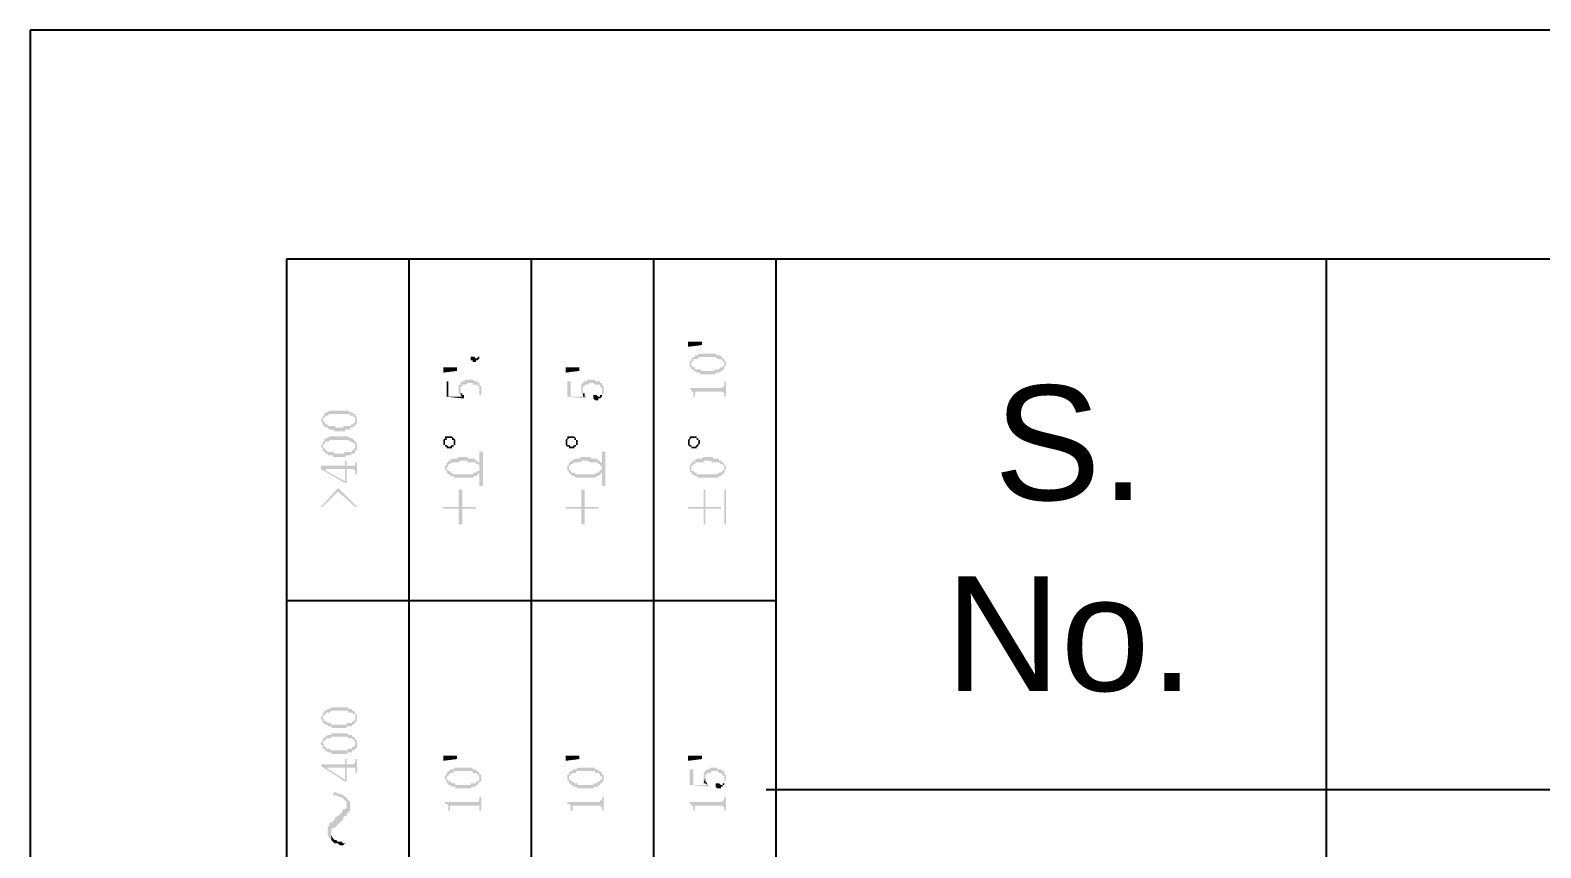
# Model space of a CAD drawing. Header units: millimetres. Extents: x 7018 to 13530, y 4187 to 5692.
# Drawn here: x 7965.94 to 8005.49, y 5227.46 to 5248.87 of the extents above; entities that cross this region are included whole.
import ezdxf

# ---------------------------------------------------------------- set-up
doc = ezdxf.new("R2010")
doc.units = ezdxf.units.MM
doc.styles.get("Standard").update_dxf_attribs({"font": 'arial.ttf'})

msp = doc.modelspace()

# ---------------------------------------------------------------- hatches: boundary and pattern name
at = {"transparency": 33554559}
for points in [[(7983.166, 5240.716), (7983.527, 5240.716), (7983.527, 5240.626), (7983.166, 5240.581)], [(7977.479, 5240.275), (7977.479, 5240.23), (7977.525, 5240.23), (7977.525, 5240.185), (7977.615, 5240.185), (7977.615, 5240.23), (7977.66, 5240.23), (7977.705, 5240.275), (7977.705, 5240.456), (7977.705, 5240.365), (7977.705, 5240.32), (7977.66, 5240.32), (7977.66, 5240.275), (7977.615, 5240.275), (7977.57, 5240.32), (7977.479, 5240.32)], [(7983.211, 5240.129), (7983.211, 5240.084), (7983.211, 5240.039), (7983.256, 5240.039), (7983.256, 5239.994), (7983.256, 5240.129), (7983.256, 5240.174), (7983.256, 5240.174), (7983.302, 5240.219), (7983.302, 5240.265), (7983.437, 5240.265), (7983.437, 5240.31), (7983.888, 5240.31), (7983.933, 5240.265), (7984.024, 5240.265), (7984.069, 5240.219), (7984.069, 5240.219), (7984.114, 5240.174), (7984.114, 5240.129), (7984.114, 5240.265), (7984.069, 5240.265), (7984.069, 5240.31), (7984.024, 5240.31), (7984.024, 5240.355), (7983.933, 5240.355), (7983.888, 5240.4), (7983.437, 5240.4), (7983.437, 5240.355), (7983.347, 5240.355), (7983.347, 5240.31), (7983.302, 5240.31), (7983.256, 5240.265), (7983.256, 5240.219), (7983.211, 5240.219), (7983.211, 5240.174), (7983.211, 5240.174)], [(7976.757, 5240.039), (7977.118, 5240.039), (7977.118, 5239.949), (7976.757, 5239.904)], [(7979.962, 5240.039), (7980.323, 5240.039), (7980.323, 5239.949), (7979.962, 5239.904)], [(7983.256, 5239.994), (7983.302, 5239.994), (7983.302, 5239.949), (7983.347, 5239.949), (7983.392, 5239.904), (7983.482, 5239.904), (7983.482, 5239.858), (7983.888, 5239.858), (7983.888, 5239.904), (7983.978, 5239.904), (7984.024, 5239.949), (7984.069, 5239.949), (7984.069, 5239.994), (7984.114, 5239.994), (7984.114, 5240.039), (7984.114, 5240.084), (7984.159, 5240.084), (7984.159, 5240.129), (7984.159, 5240.174), (7984.159, 5240.174), (7984.114, 5240.219), (7984.114, 5240.265), (7984.114, 5240.129), (7984.114, 5240.084), (7984.069, 5240.084), (7984.069, 5240.039), (7984.024, 5240.039), (7983.978, 5239.994), (7983.888, 5239.994), (7983.843, 5239.949), (7983.527, 5239.949), (7983.482, 5239.994), (7983.347, 5239.994), (7983.347, 5240.039), (7983.302, 5240.039), (7983.256, 5240.084), (7983.256, 5240.129), (7983.256, 5240.129)], [(7976.848, 5239.678), (7976.848, 5239.272), (7977.299, 5239.227), (7977.299, 5239.272), (7977.299, 5239.317), (7977.254, 5239.272), (7976.893, 5239.272), (7976.893, 5239.678)], [(7977.164, 5239.497), (7977.164, 5239.407), (7977.164, 5239.362), (7977.164, 5239.362), (7977.209, 5239.317), (7977.209, 5239.452), (7977.209, 5239.542), (7977.254, 5239.542), (7977.254, 5239.588), (7977.344, 5239.588), (7977.389, 5239.633), (7977.525, 5239.633), (7977.525, 5239.588), (7977.66, 5239.588), (7977.66, 5239.542), (7977.705, 5239.542), (7977.705, 5239.497), (7977.705, 5239.452), (7977.705, 5239.317), (7977.75, 5239.317), (7977.75, 5239.362), (7977.75, 5239.452), (7977.75, 5239.497), (7977.75, 5239.542), (7977.705, 5239.588), (7977.705, 5239.633), (7977.66, 5239.633), (7977.66, 5239.678), (7977.57, 5239.678), (7977.525, 5239.723), (7977.344, 5239.723), (7977.299, 5239.678), (7977.254, 5239.678), (7977.209, 5239.633), (7977.209, 5239.588), (7977.164, 5239.588), (7977.164, 5239.542)], [(7980.007, 5239.678), (7980.007, 5239.272), (7980.503, 5239.227), (7980.503, 5239.272), (7980.503, 5239.272), (7980.458, 5239.317), (7980.458, 5239.272), (7980.097, 5239.272), (7980.097, 5239.678)], [(7980.368, 5239.497), (7980.368, 5239.407), (7980.368, 5239.362), (7980.368, 5239.362), (7980.413, 5239.317), (7980.413, 5239.452), (7980.413, 5239.542), (7980.458, 5239.542), (7980.458, 5239.588), (7980.548, 5239.588), (7980.594, 5239.633), (7980.684, 5239.633), (7980.729, 5239.588), (7980.864, 5239.588), (7980.864, 5239.542), (7980.864, 5239.542), (7980.909, 5239.497), (7980.909, 5239.452), (7980.909, 5239.317), (7980.909, 5239.317), (7980.955, 5239.362), (7980.955, 5239.452), (7980.955, 5239.497), (7980.955, 5239.542), (7980.909, 5239.588), (7980.909, 5239.633), (7980.864, 5239.633), (7980.864, 5239.678), (7980.729, 5239.678), (7980.729, 5239.723), (7980.548, 5239.723), (7980.503, 5239.678), (7980.458, 5239.678), (7980.413, 5239.633), (7980.413, 5239.633), (7980.368, 5239.588), (7980.368, 5239.542)], [(7983.211, 5239.497), (7983.211, 5239.497), (7983.256, 5239.452), (7983.256, 5239.407), (7983.302, 5239.407), (7983.302, 5239.362), (7983.302, 5239.272), (7983.347, 5239.272), (7983.347, 5239.362), (7983.347, 5239.407), (7984.069, 5239.407), (7984.114, 5239.362), (7984.114, 5239.272), (7984.159, 5239.272), (7984.159, 5239.678), (7984.114, 5239.678), (7984.114, 5239.588), (7984.114, 5239.542), (7984.069, 5239.542), (7984.069, 5239.497), (7984.024, 5239.497)], [(7977.209, 5239.317), (7977.209, 5239.317), (7977.254, 5239.272), (7977.254, 5239.272), (7977.299, 5239.317), (7977.254, 5239.317), (7977.254, 5239.362), (7977.209, 5239.362), (7977.209, 5239.407), (7977.209, 5239.452)], [(7980.413, 5239.317), (7980.413, 5239.272), (7980.458, 5239.272), (7980.458, 5239.317), (7980.458, 5239.362), (7980.413, 5239.362), (7980.413, 5239.407), (7980.413, 5239.452)], [(7980.684, 5239.272), (7980.684, 5239.227), (7980.684, 5239.227), (7980.729, 5239.181), (7980.819, 5239.181), (7980.819, 5239.227), (7980.864, 5239.227), (7980.909, 5239.272), (7980.909, 5239.452), (7980.909, 5239.362), (7980.909, 5239.317), (7980.864, 5239.317), (7980.864, 5239.272), (7980.819, 5239.272), (7980.774, 5239.317), (7980.684, 5239.317)], [(7973.553, 5238.64), (7973.553, 5238.64), (7973.598, 5238.595), (7973.598, 5238.55), (7973.598, 5238.685), (7973.598, 5238.685), (7973.643, 5238.73), (7973.643, 5238.73), (7973.688, 5238.775), (7973.733, 5238.775), (7973.779, 5238.82), (7974.32, 5238.82), (7974.32, 5238.775), (7974.41, 5238.775), (7974.41, 5238.73), (7974.456, 5238.73), (7974.456, 5238.685), (7974.456, 5238.64), (7974.456, 5238.82), (7974.41, 5238.82), (7974.365, 5238.866), (7974.32, 5238.866), (7974.275, 5238.911), (7973.779, 5238.911), (7973.733, 5238.866), (7973.688, 5238.866), (7973.643, 5238.82), (7973.643, 5238.775), (7973.598, 5238.775), (7973.598, 5238.73), (7973.598, 5238.73), (7973.553, 5238.685)], [(7973.598, 5238.55), (7973.643, 5238.504), (7973.643, 5238.504), (7973.688, 5238.459), (7973.733, 5238.459), (7973.779, 5238.414), (7973.869, 5238.414), (7973.914, 5238.369), (7974.185, 5238.369), (7974.185, 5238.414), (7974.32, 5238.414), (7974.32, 5238.459), (7974.365, 5238.459), (7974.41, 5238.504), (7974.456, 5238.504), (7974.456, 5238.55), (7974.501, 5238.55), (7974.501, 5238.595), (7974.501, 5238.64), (7974.501, 5238.685), (7974.501, 5238.73), (7974.501, 5238.73), (7974.456, 5238.775), (7974.456, 5238.64), (7974.456, 5238.595), (7974.41, 5238.595), (7974.41, 5238.55), (7974.365, 5238.55), (7974.32, 5238.504), (7974.14, 5238.504), (7974.14, 5238.459), (7973.959, 5238.459), (7973.914, 5238.504), (7973.733, 5238.504), (7973.733, 5238.55), (7973.688, 5238.55), (7973.643, 5238.595), (7973.643, 5238.64), (7973.598, 5238.64)], [(7973.553, 5237.963), (7973.553, 5237.963), (7973.598, 5237.918), (7973.598, 5237.873), (7973.598, 5237.963), (7973.598, 5238.008), (7973.643, 5238.008), (7973.643, 5238.053), (7973.643, 5238.053), (7973.688, 5238.098), (7973.779, 5238.098), (7973.779, 5238.143), (7974.275, 5238.143), (7974.32, 5238.098), (7974.365, 5238.098), (7974.41, 5238.053), (7974.456, 5238.053), (7974.456, 5238.008), (7974.456, 5237.963), (7974.456, 5238.098), (7974.456, 5238.098), (7974.41, 5238.143), (7974.41, 5238.143), (7974.365, 5238.189), (7974.32, 5238.189), (7974.275, 5238.234), (7973.779, 5238.234), (7973.733, 5238.189), (7973.688, 5238.189), (7973.643, 5238.143), (7973.643, 5238.098), (7973.598, 5238.098), (7973.598, 5238.053), (7973.598, 5238.008), (7973.553, 5238.008)], [(7973.598, 5237.873), (7973.643, 5237.827), (7973.643, 5237.827), (7973.688, 5237.782), (7973.733, 5237.782), (7973.733, 5237.737), (7973.869, 5237.737), (7973.869, 5237.692), (7974.185, 5237.692), (7974.23, 5237.737), (7974.32, 5237.737), (7974.365, 5237.782), (7974.41, 5237.782), (7974.456, 5237.827), (7974.456, 5237.873), (7974.501, 5237.873), (7974.501, 5237.918), (7974.501, 5237.963), (7974.501, 5238.008), (7974.501, 5238.053), (7974.501, 5238.053), (7974.456, 5238.098), (7974.456, 5237.963), (7974.456, 5237.918), (7974.41, 5237.918), (7974.41, 5237.873), (7974.365, 5237.873), (7974.365, 5237.827), (7974.185, 5237.827), (7974.14, 5237.782), (7973.914, 5237.782), (7973.869, 5237.827), (7973.733, 5237.827), (7973.688, 5237.873), (7973.688, 5237.873), (7973.643, 5237.918), (7973.643, 5237.918), (7973.598, 5237.963), (7973.598, 5237.963)], [(7976.757, 5238.098), (7976.757, 5238.053), (7976.757, 5238.008), (7976.802, 5238.008), (7976.802, 5237.963), (7976.802, 5238.098), (7976.802, 5238.143), (7976.848, 5238.143), (7976.848, 5238.189), (7976.983, 5238.189), (7976.983, 5238.143), (7977.028, 5238.143), (7977.028, 5237.963), (7977.028, 5238.008), (7977.073, 5238.008), (7977.073, 5238.053), (7977.073, 5238.098), (7977.073, 5238.143), (7977.073, 5238.143), (7977.028, 5238.189), (7977.028, 5238.189), (7976.983, 5238.234), (7976.802, 5238.234), (7976.802, 5238.189), (7976.802, 5238.189), (7976.757, 5238.143), (7976.757, 5238.143)], [(7976.802, 5237.963), (7976.848, 5237.963), (7976.848, 5237.918), (7976.983, 5237.918), (7976.983, 5237.963), (7977.028, 5237.963), (7977.028, 5238.098), (7977.028, 5238.053), (7977.028, 5238.008), (7976.983, 5238.008), (7976.938, 5237.963), (7976.893, 5237.963), (7976.848, 5238.008), (7976.802, 5238.008), (7976.802, 5238.098), (7976.802, 5238.098)], [(7979.962, 5238.098), (7979.962, 5238.053), (7979.962, 5238.008), (7979.962, 5238.008), (7980.007, 5237.963), (7980.007, 5238.098), (7980.007, 5238.143), (7980.007, 5238.143), (7980.052, 5238.189), (7980.187, 5238.189), (7980.187, 5238.143), (7980.233, 5238.143), (7980.233, 5237.963), (7980.233, 5238.008), (7980.278, 5238.008), (7980.278, 5238.053), (7980.278, 5238.098), (7980.278, 5238.143), (7980.233, 5238.143), (7980.233, 5238.189), (7980.233, 5238.189), (7980.187, 5238.234), (7980.007, 5238.234), (7980.007, 5238.189), (7980.007, 5238.189), (7979.962, 5238.143), (7979.962, 5238.143)], [(7980.007, 5237.963), (7980.052, 5237.963), (7980.052, 5237.918), (7980.187, 5237.918), (7980.187, 5237.963), (7980.233, 5237.963), (7980.233, 5238.098), (7980.233, 5238.053), (7980.233, 5238.008), (7980.187, 5238.008), (7980.142, 5237.963), (7980.097, 5237.963), (7980.052, 5238.008), (7980.007, 5238.008), (7980.007, 5238.098), (7980.007, 5238.098)], [(7983.166, 5238.098), (7983.166, 5238.053), (7983.166, 5238.008), (7983.166, 5238.008), (7983.211, 5237.963), (7983.211, 5238.098), (7983.211, 5238.143), (7983.211, 5238.143), (7983.256, 5238.189), (7983.392, 5238.189), (7983.392, 5238.143), (7983.437, 5238.143), (7983.437, 5237.963), (7983.437, 5238.008), (7983.437, 5238.008), (7983.482, 5238.053), (7983.482, 5238.098), (7983.482, 5238.143), (7983.437, 5238.143), (7983.437, 5238.189), (7983.392, 5238.189), (7983.392, 5238.234), (7983.211, 5238.234), (7983.211, 5238.189), (7983.211, 5238.189), (7983.166, 5238.143), (7983.166, 5238.143)], [(7983.211, 5237.963), (7983.256, 5237.963), (7983.256, 5237.918), (7983.392, 5237.918), (7983.392, 5237.963), (7983.437, 5237.963), (7983.437, 5238.098), (7983.437, 5238.053), (7983.437, 5238.053), (7983.392, 5238.008), (7983.392, 5238.008), (7983.347, 5237.963), (7983.256, 5237.963), (7983.256, 5238.008), (7983.211, 5238.008), (7983.211, 5238.098), (7983.211, 5238.098)], [(7973.553, 5237.466), (7973.553, 5237.376), (7974.185, 5237.015), (7974.23, 5237.015), (7974.23, 5237.376), (7974.41, 5237.376), (7974.456, 5237.331), (7974.456, 5237.241), (7974.501, 5237.241), (7974.501, 5237.557), (7974.456, 5237.557), (7974.456, 5237.512), (7974.456, 5237.466), (7974.23, 5237.466), (7974.23, 5237.602), (7974.185, 5237.602), (7974.185, 5237.06), (7973.688, 5237.331), (7973.688, 5237.376)], [(7976.802, 5237.421), (7976.802, 5237.376), (7976.802, 5237.376), (7976.848, 5237.331), (7976.848, 5237.286), (7976.848, 5237.421), (7976.848, 5237.421), (7976.893, 5237.466), (7976.893, 5237.512), (7976.938, 5237.512), (7976.983, 5237.557), (7977.164, 5237.557), (7977.209, 5237.602), (7977.389, 5237.602), (7977.389, 5237.557), (7977.615, 5237.557), (7977.615, 5237.512), (7977.66, 5237.512), (7977.705, 5237.466), (7977.705, 5237.421), (7977.705, 5237.557), (7977.66, 5237.557), (7977.66, 5237.602), (7977.615, 5237.602), (7977.57, 5237.647), (7977.434, 5237.647), (7977.389, 5237.692), (7977.164, 5237.692), (7977.118, 5237.647), (7976.983, 5237.647), (7976.938, 5237.602), (7976.893, 5237.602), (7976.893, 5237.557), (7976.848, 5237.557), (7976.848, 5237.512), (7976.848, 5237.466), (7976.802, 5237.466)], [(7977.795, 5236.935), (7977.795, 5237.838), (7977.705, 5237.838), (7977.705, 5236.935)], [(7980.007, 5237.421), (7980.007, 5237.376), (7980.007, 5237.331), (7980.052, 5237.331), (7980.052, 5237.286), (7980.052, 5237.421), (7980.052, 5237.466), (7980.097, 5237.466), (7980.097, 5237.512), (7980.142, 5237.512), (7980.187, 5237.557), (7980.368, 5237.557), (7980.368, 5237.602), (7980.548, 5237.602), (7980.594, 5237.557), (7980.774, 5237.557), (7980.819, 5237.512), (7980.864, 5237.512), (7980.864, 5237.466), (7980.909, 5237.466), (7980.909, 5237.421), (7980.909, 5237.557), (7980.864, 5237.557), (7980.864, 5237.602), (7980.819, 5237.602), (7980.774, 5237.647), (7980.639, 5237.647), (7980.594, 5237.692), (7980.368, 5237.692), (7980.323, 5237.647), (7980.187, 5237.647), (7980.142, 5237.602), (7980.097, 5237.602), (7980.097, 5237.557), (7980.052, 5237.557), (7980.052, 5237.512), (7980.052, 5237.512), (7980.007, 5237.466)], [(7981, 5236.935), (7981, 5237.838), (7980.909, 5237.838), (7980.909, 5236.935)], [(7983.211, 5237.421), (7983.211, 5237.376), (7983.211, 5237.331), (7983.211, 5237.331), (7983.256, 5237.286), (7983.256, 5237.421), (7983.256, 5237.466), (7983.302, 5237.466), (7983.302, 5237.512), (7983.347, 5237.512), (7983.347, 5237.557), (7983.572, 5237.557), (7983.572, 5237.602), (7983.753, 5237.602), (7983.798, 5237.557), (7983.978, 5237.557), (7984.024, 5237.512), (7984.069, 5237.512), (7984.069, 5237.466), (7984.114, 5237.466), (7984.114, 5237.421), (7984.114, 5237.512), (7984.069, 5237.557), (7984.069, 5237.557), (7984.024, 5237.602), (7983.978, 5237.602), (7983.978, 5237.647), (7983.843, 5237.647), (7983.798, 5237.692), (7983.572, 5237.692), (7983.527, 5237.647), (7983.392, 5237.647), (7983.347, 5237.602), (7983.302, 5237.602), (7983.302, 5237.557), (7983.256, 5237.557), (7983.256, 5237.512), (7983.256, 5237.512), (7983.211, 5237.466)], [(7973.553, 5237.466), (7973.688, 5237.376), (7974.185, 5237.376), (7974.185, 5237.06), (7974.185, 5237.466)], [(7976.848, 5237.286), (7976.893, 5237.241), (7976.938, 5237.241), (7976.938, 5237.196), (7977.028, 5237.196), (7977.028, 5237.15), (7977.525, 5237.15), (7977.57, 5237.196), (7977.615, 5237.196), (7977.66, 5237.241), (7977.66, 5237.241), (7977.705, 5237.286), (7977.705, 5237.331), (7977.75, 5237.331), (7977.75, 5237.376), (7977.75, 5237.421), (7977.75, 5237.466), (7977.75, 5237.466), (7977.705, 5237.512), (7977.705, 5237.376), (7977.705, 5237.331), (7977.66, 5237.331), (7977.615, 5237.286), (7977.57, 5237.286), (7977.525, 5237.241), (7977.028, 5237.241), (7976.983, 5237.286), (7976.938, 5237.286), (7976.938, 5237.331), (7976.893, 5237.331), (7976.848, 5237.376), (7976.848, 5237.421)], [(7980.052, 5237.286), (7980.097, 5237.241), (7980.097, 5237.241), (7980.142, 5237.196), (7980.187, 5237.196), (7980.233, 5237.15), (7980.729, 5237.15), (7980.774, 5237.196), (7980.819, 5237.196), (7980.864, 5237.241), (7980.864, 5237.241), (7980.909, 5237.286), (7980.909, 5237.331), (7980.955, 5237.331), (7980.955, 5237.376), (7980.955, 5237.421), (7980.955, 5237.466), (7980.955, 5237.466), (7980.909, 5237.512), (7980.909, 5237.376), (7980.909, 5237.376), (7980.864, 5237.331), (7980.864, 5237.331), (7980.819, 5237.286), (7980.774, 5237.286), (7980.729, 5237.241), (7980.233, 5237.241), (7980.187, 5237.286), (7980.142, 5237.286), (7980.097, 5237.331), (7980.097, 5237.331), (7980.052, 5237.376), (7980.052, 5237.421)], [(7983.256, 5237.286), (7983.256, 5237.241), (7983.302, 5237.241), (7983.347, 5237.196), (7983.392, 5237.196), (7983.437, 5237.15), (7983.933, 5237.15), (7983.978, 5237.196), (7984.024, 5237.196), (7984.069, 5237.241), (7984.069, 5237.241), (7984.114, 5237.286), (7984.114, 5237.331), (7984.114, 5237.331), (7984.159, 5237.376), (7984.159, 5237.421), (7984.159, 5237.466), (7984.114, 5237.466), (7984.114, 5237.512), (7984.114, 5237.376), (7984.114, 5237.376), (7984.069, 5237.331), (7984.069, 5237.331), (7984.024, 5237.286), (7983.978, 5237.286), (7983.933, 5237.241), (7983.392, 5237.241), (7983.392, 5237.286), (7983.347, 5237.286), (7983.302, 5237.331), (7983.256, 5237.331), (7983.256, 5237.376), (7983.256, 5237.421)], [(7973.553, 5236.383), (7973.598, 5236.383), (7974.004, 5236.789), (7974.456, 5236.383), (7974.501, 5236.383), (7974.004, 5236.88)], [(7976.757, 5236.383), (7976.757, 5236.338), (7977.164, 5236.338), (7977.164, 5235.932), (7977.254, 5235.932), (7977.254, 5236.338), (7977.615, 5236.338), (7977.615, 5236.383), (7977.254, 5236.383), (7977.254, 5236.835), (7977.164, 5236.835), (7977.164, 5236.383)], [(7979.962, 5236.383), (7979.962, 5236.338), (7980.368, 5236.338), (7980.368, 5235.932), (7980.458, 5235.932), (7980.458, 5236.338), (7980.819, 5236.338), (7980.819, 5236.383), (7980.458, 5236.383), (7980.458, 5236.835), (7980.368, 5236.835), (7980.368, 5236.383)], [(7983.166, 5236.383), (7983.166, 5236.338), (7983.572, 5236.338), (7983.572, 5235.932), (7983.617, 5235.932), (7983.617, 5236.338), (7984.024, 5236.338), (7984.024, 5236.383), (7983.617, 5236.383), (7983.617, 5236.835), (7983.572, 5236.835), (7983.572, 5236.383)], [(7984.159, 5235.932), (7984.159, 5236.835), (7984.114, 5236.835), (7984.114, 5235.932)], [(7973.553, 5230.866), (7973.553, 5230.821), (7973.598, 5230.821), (7973.598, 5230.775), (7973.598, 5230.73), (7973.598, 5230.866), (7973.598, 5230.911), (7973.643, 5230.911), (7973.643, 5230.956), (7973.688, 5230.956), (7973.688, 5231.001), (7973.779, 5231.001), (7973.824, 5231.046), (7974.275, 5231.046), (7974.275, 5231.001), (7974.365, 5231.001), (7974.41, 5230.956), (7974.456, 5230.956), (7974.456, 5230.911), (7974.456, 5230.866), (7974.456, 5231.001), (7974.456, 5231.001), (7974.41, 5231.046), (7974.365, 5231.046), (7974.365, 5231.091), (7974.275, 5231.091), (7974.275, 5231.137), (7973.824, 5231.137), (7973.779, 5231.091), (7973.733, 5231.091), (7973.688, 5231.046), (7973.643, 5231.046), (7973.643, 5231.001), (7973.598, 5231.001), (7973.598, 5230.956), (7973.598, 5230.911), (7973.553, 5230.911)], [(7973.598, 5230.73), (7973.643, 5230.73), (7973.643, 5230.685), (7973.733, 5230.685), (7973.733, 5230.64), (7973.824, 5230.64), (7973.824, 5230.595), (7974.23, 5230.595), (7974.23, 5230.64), (7974.365, 5230.64), (7974.365, 5230.685), (7974.41, 5230.685), (7974.456, 5230.73), (7974.456, 5230.775), (7974.501, 5230.775), (7974.501, 5230.821), (7974.501, 5230.866), (7974.501, 5230.911), (7974.501, 5230.956), (7974.456, 5230.956), (7974.456, 5231.001), (7974.456, 5230.866), (7974.456, 5230.821), (7974.456, 5230.821), (7974.41, 5230.775), (7974.365, 5230.775), (7974.365, 5230.73), (7974.23, 5230.73), (7974.23, 5230.685), (7973.824, 5230.685), (7973.824, 5230.73), (7973.733, 5230.73), (7973.688, 5230.775), (7973.643, 5230.775), (7973.643, 5230.821), (7973.643, 5230.821), (7973.598, 5230.866), (7973.598, 5230.866)], [(7973.553, 5230.189), (7973.553, 5230.144), (7973.598, 5230.144), (7973.598, 5230.098), (7973.598, 5230.053), (7973.598, 5230.189), (7973.598, 5230.234), (7973.643, 5230.234), (7973.643, 5230.279), (7973.688, 5230.279), (7973.688, 5230.324), (7973.824, 5230.324), (7973.824, 5230.369), (7974.23, 5230.369), (7974.275, 5230.324), (7974.365, 5230.324), (7974.41, 5230.279), (7974.41, 5230.279), (7974.456, 5230.234), (7974.456, 5230.189), (7974.456, 5230.324), (7974.456, 5230.324), (7974.41, 5230.369), (7974.365, 5230.369), (7974.365, 5230.414), (7974.275, 5230.414), (7974.23, 5230.46), (7973.824, 5230.46), (7973.824, 5230.414), (7973.733, 5230.414), (7973.688, 5230.369), (7973.643, 5230.369), (7973.643, 5230.324), (7973.598, 5230.324), (7973.598, 5230.279), (7973.598, 5230.234), (7973.553, 5230.234)], [(7973.598, 5230.053), (7973.643, 5230.053), (7973.643, 5230.008), (7973.688, 5230.008), (7973.733, 5229.963), (7973.824, 5229.963), (7973.824, 5229.918), (7974.23, 5229.918), (7974.275, 5229.963), (7974.365, 5229.963), (7974.365, 5230.008), (7974.41, 5230.008), (7974.456, 5230.053), (7974.456, 5230.053), (7974.501, 5230.098), (7974.501, 5230.144), (7974.501, 5230.189), (7974.501, 5230.234), (7974.501, 5230.279), (7974.456, 5230.279), (7974.456, 5230.324), (7974.456, 5230.189), (7974.456, 5230.144), (7974.456, 5230.144), (7974.41, 5230.098), (7974.365, 5230.098), (7974.365, 5230.053), (7974.275, 5230.053), (7974.23, 5230.008), (7973.824, 5230.008), (7973.779, 5230.053), (7973.688, 5230.053), (7973.688, 5230.098), (7973.643, 5230.098), (7973.643, 5230.144), (7973.643, 5230.144), (7973.598, 5230.189), (7973.598, 5230.189)], [(7973.553, 5229.647), (7973.553, 5229.602), (7974.185, 5229.196), (7974.23, 5229.196), (7974.23, 5229.557), (7974.456, 5229.557), (7974.456, 5229.512), (7974.456, 5229.421), (7974.501, 5229.421), (7974.501, 5229.783), (7974.456, 5229.783), (7974.456, 5229.737), (7974.456, 5229.692), (7974.456, 5229.692), (7974.41, 5229.647), (7974.23, 5229.647), (7974.23, 5229.783), (7974.185, 5229.783), (7974.185, 5229.241), (7973.688, 5229.557), (7973.688, 5229.557)], [(7973.553, 5229.647), (7973.688, 5229.557), (7974.185, 5229.557), (7974.185, 5229.241), (7974.185, 5229.647)], [(7976.757, 5229.873), (7977.118, 5229.873), (7977.118, 5229.783), (7976.757, 5229.737)], [(7979.962, 5229.873), (7980.323, 5229.873), (7980.323, 5229.783), (7979.962, 5229.737)], [(7983.166, 5229.873), (7983.527, 5229.873), (7983.527, 5229.783), (7983.166, 5229.737)], [(7976.802, 5229.286), (7976.802, 5229.241), (7976.848, 5229.241), (7976.848, 5229.196), (7976.848, 5229.151), (7976.848, 5229.286), (7976.848, 5229.331), (7976.893, 5229.331), (7976.893, 5229.376), (7976.938, 5229.376), (7976.938, 5229.421), (7977.028, 5229.421), (7977.028, 5229.467), (7977.525, 5229.467), (7977.525, 5229.421), (7977.615, 5229.421), (7977.66, 5229.376), (7977.66, 5229.376), (7977.705, 5229.331), (7977.705, 5229.286), (7977.705, 5229.421), (7977.705, 5229.421), (7977.66, 5229.467), (7977.615, 5229.467), (7977.615, 5229.512), (7977.525, 5229.512), (7977.525, 5229.557), (7977.073, 5229.557), (7977.028, 5229.512), (7976.938, 5229.512), (7976.938, 5229.467), (7976.893, 5229.467), (7976.848, 5229.421), (7976.848, 5229.376), (7976.848, 5229.376), (7976.802, 5229.331), (7976.802, 5229.331)], [(7976.848, 5229.151), (7976.893, 5229.151), (7976.893, 5229.106), (7976.938, 5229.106), (7976.983, 5229.06), (7977.073, 5229.06), (7977.073, 5229.015), (7977.479, 5229.015), (7977.525, 5229.06), (7977.615, 5229.06), (7977.615, 5229.106), (7977.66, 5229.106), (7977.66, 5229.151), (7977.705, 5229.151), (7977.705, 5229.196), (7977.75, 5229.196), (7977.75, 5229.286), (7977.75, 5229.331), (7977.75, 5229.376), (7977.705, 5229.376), (7977.705, 5229.421), (7977.705, 5229.286), (7977.705, 5229.241), (7977.705, 5229.241), (7977.66, 5229.196), (7977.615, 5229.196), (7977.615, 5229.151), (7977.479, 5229.151), (7977.479, 5229.106), (7977.073, 5229.106), (7977.073, 5229.151), (7976.983, 5229.151), (7976.938, 5229.196), (7976.893, 5229.196), (7976.893, 5229.241), (7976.848, 5229.241), (7976.848, 5229.286), (7976.848, 5229.286)], [(7980.007, 5229.286), (7980.007, 5229.241), (7980.007, 5229.241), (7980.052, 5229.196), (7980.052, 5229.151), (7980.052, 5229.286), (7980.052, 5229.331), (7980.052, 5229.331), (7980.097, 5229.376), (7980.097, 5229.376), (7980.142, 5229.421), (7980.233, 5229.421), (7980.233, 5229.467), (7980.729, 5229.467), (7980.729, 5229.421), (7980.819, 5229.421), (7980.864, 5229.376), (7980.864, 5229.331), (7980.909, 5229.331), (7980.909, 5229.286), (7980.909, 5229.421), (7980.909, 5229.421), (7980.864, 5229.467), (7980.819, 5229.467), (7980.819, 5229.512), (7980.729, 5229.512), (7980.729, 5229.557), (7980.278, 5229.557), (7980.233, 5229.512), (7980.142, 5229.512), (7980.142, 5229.467), (7980.097, 5229.467), (7980.052, 5229.421), (7980.052, 5229.376), (7980.007, 5229.376), (7980.007, 5229.331), (7980.007, 5229.331)], [(7980.052, 5229.151), (7980.097, 5229.151), (7980.097, 5229.106), (7980.142, 5229.106), (7980.142, 5229.06), (7980.233, 5229.06), (7980.278, 5229.015), (7980.684, 5229.015), (7980.729, 5229.06), (7980.819, 5229.06), (7980.819, 5229.106), (7980.864, 5229.106), (7980.864, 5229.151), (7980.909, 5229.151), (7980.909, 5229.196), (7980.955, 5229.196), (7980.955, 5229.286), (7980.955, 5229.331), (7980.955, 5229.376), (7980.909, 5229.376), (7980.909, 5229.421), (7980.909, 5229.286), (7980.909, 5229.241), (7980.864, 5229.241), (7980.864, 5229.196), (7980.819, 5229.196), (7980.774, 5229.151), (7980.684, 5229.151), (7980.684, 5229.106), (7980.278, 5229.106), (7980.278, 5229.151), (7980.187, 5229.151), (7980.142, 5229.196), (7980.097, 5229.196), (7980.097, 5229.241), (7980.052, 5229.241), (7980.052, 5229.286), (7980.052, 5229.286)], [(7983.211, 5229.512), (7983.211, 5229.106), (7983.708, 5229.06), (7983.708, 5229.106), (7983.708, 5229.106), (7983.663, 5229.151), (7983.663, 5229.106), (7983.302, 5229.106), (7983.302, 5229.512)], [(7983.572, 5229.331), (7983.572, 5229.286), (7983.572, 5229.196), (7983.572, 5229.151), (7983.617, 5229.286), (7983.617, 5229.376), (7983.663, 5229.376), (7983.663, 5229.421), (7983.753, 5229.421), (7983.798, 5229.467), (7983.933, 5229.467), (7983.978, 5229.421), (7984.024, 5229.421), (7984.069, 5229.376), (7984.069, 5229.376), (7984.114, 5229.331), (7984.114, 5229.286), (7984.114, 5229.151), (7984.114, 5229.196), (7984.159, 5229.241), (7984.159, 5229.286), (7984.159, 5229.376), (7984.114, 5229.376), (7984.114, 5229.421), (7984.114, 5229.467), (7984.069, 5229.467), (7984.024, 5229.512), (7983.933, 5229.512), (7983.933, 5229.557), (7983.753, 5229.557), (7983.708, 5229.512), (7983.663, 5229.512), (7983.617, 5229.467), (7983.617, 5229.467), (7983.572, 5229.421), (7983.572, 5229.376)], [(7983.572, 5229.151), (7983.617, 5229.151), (7983.663, 5229.106), (7983.663, 5229.151), (7983.663, 5229.151), (7983.617, 5229.196), (7983.617, 5229.241), (7983.617, 5229.286)], [(7983.888, 5229.106), (7983.888, 5229.06), (7983.888, 5229.06), (7983.933, 5229.015), (7984.024, 5229.015), (7984.024, 5229.06), (7984.069, 5229.06), (7984.069, 5229.106), (7984.114, 5229.106), (7984.114, 5229.286), (7984.114, 5229.241), (7984.114, 5229.151), (7984.069, 5229.151), (7984.069, 5229.106), (7984.024, 5229.106), (7983.978, 5229.151), (7983.888, 5229.151)], [(7973.869, 5228.835), (7973.959, 5228.835), (7974.049, 5228.79), (7974.095, 5228.79), (7974.14, 5228.745), (7974.14, 5228.745), (7974.185, 5228.699), (7974.23, 5228.654), (7974.23, 5228.293), (7974.23, 5228.338), (7974.275, 5228.383), (7974.32, 5228.429), (7974.32, 5228.654), (7974.275, 5228.699), (7974.23, 5228.745), (7974.23, 5228.79), (7974.185, 5228.79), (7974.14, 5228.835), (7974.049, 5228.88), (7974.004, 5228.88), (7973.914, 5228.925)], [(7973.733, 5227.887), (7973.733, 5227.797), (7973.779, 5227.706), (7973.824, 5227.661), (7973.824, 5227.842), (7973.824, 5227.932), (7973.869, 5227.977), (7973.914, 5227.977), (7973.959, 5228.022), (7974.004, 5228.068), (7974.049, 5228.113), (7974.095, 5228.158), (7974.14, 5228.203), (7974.14, 5228.248), (7974.185, 5228.293), (7974.23, 5228.293), (7974.23, 5228.564), (7974.23, 5228.519), (7974.185, 5228.474), (7974.14, 5228.474), (7974.095, 5228.383), (7974.049, 5228.338), (7974.049, 5228.338), (7974.004, 5228.293), (7973.914, 5228.248), (7973.914, 5228.203), (7973.869, 5228.158), (7973.824, 5228.113), (7973.779, 5228.113), (7973.779, 5228.068), (7973.733, 5227.977), (7973.733, 5227.932)], [(7976.802, 5228.654), (7976.802, 5228.609), (7976.848, 5228.609), (7976.893, 5228.564), (7976.893, 5228.519), (7976.893, 5228.429), (7976.938, 5228.429), (7976.938, 5228.519), (7976.938, 5228.564), (7977.705, 5228.564), (7977.705, 5228.519), (7977.705, 5228.429), (7977.75, 5228.429), (7977.75, 5228.79), (7977.705, 5228.79), (7977.705, 5228.745), (7977.705, 5228.699), (7977.705, 5228.699), (7977.66, 5228.654), (7977.615, 5228.654)], [(7980.007, 5228.654), (7980.007, 5228.609), (7980.052, 5228.609), (7980.097, 5228.564), (7980.097, 5228.519), (7980.097, 5228.429), (7980.142, 5228.429), (7980.142, 5228.519), (7980.142, 5228.564), (7980.864, 5228.564), (7980.909, 5228.519), (7980.909, 5228.429), (7980.955, 5228.429), (7980.955, 5228.79), (7980.909, 5228.79), (7980.909, 5228.745), (7980.909, 5228.699), (7980.864, 5228.699), (7980.864, 5228.654), (7980.819, 5228.654)], [(7983.211, 5228.654), (7983.211, 5228.609), (7983.256, 5228.609), (7983.256, 5228.564), (7983.302, 5228.564), (7983.302, 5228.519), (7983.302, 5228.429), (7983.347, 5228.429), (7983.347, 5228.519), (7983.347, 5228.564), (7984.069, 5228.564), (7984.114, 5228.519), (7984.114, 5228.429), (7984.159, 5228.429), (7984.159, 5228.79), (7984.114, 5228.79), (7984.114, 5228.745), (7984.114, 5228.699), (7984.069, 5228.699), (7984.069, 5228.654), (7984.024, 5228.654)], [(7973.824, 5227.661), (7973.824, 5227.661), (7973.869, 5227.616), (7973.914, 5227.571), (7974.004, 5227.571), (7974.049, 5227.526), (7974.14, 5227.526), (7974.185, 5227.571), (7974.14, 5227.571), (7974.095, 5227.616), (7974.004, 5227.616), (7973.959, 5227.661), (7973.914, 5227.661), (7973.869, 5227.706), (7973.824, 5227.797), (7973.824, 5227.842)]]:
    msp.add_hatch(color=256, dxfattribs=at).paths.add_polyline_path(points)

# ---------------------------------------------------------------- linework, layer by layer
for p, q in [((8381.906, 5242.873), (7972.65, 5242.873)), ((7972.65, 5242.873), (7972.65, 4956.132)), ((7999.875, 5242.873), (7999.875, 4986.912)), ((7985.207, 5228.984), (8381.645, 5228.984))]:
    msp.add_line(p, q)
msp.add_lwpolyline([(8385.944, 4951.873), (8385.944, 5248.873), (7965.944, 5248.873), (7965.944, 4951.873)], close=True)
for points in [[(7975.855, 5242.873), (7975.855, 5168.959)], [(7979.059, 5242.873), (7979.059, 5168.959)], [(7982.263, 5242.873), (7982.263, 5168.959)], [(7985.468, 5242.873), (7985.468, 4956.132)], [(7972.65, 5233.935), (7985.468, 5233.935)]]:
    msp.add_lwpolyline(points)

# ---------------------------------------------------------------- texts
at = {"insert": (7993.155, 5235.546), "char_height": 2.9997, "width": 34.34827, "attachment_point": 5}
msp.add_mtext('S. \\PNo.', dxfattribs=at)

doc.saveas('drawing.dxf')
